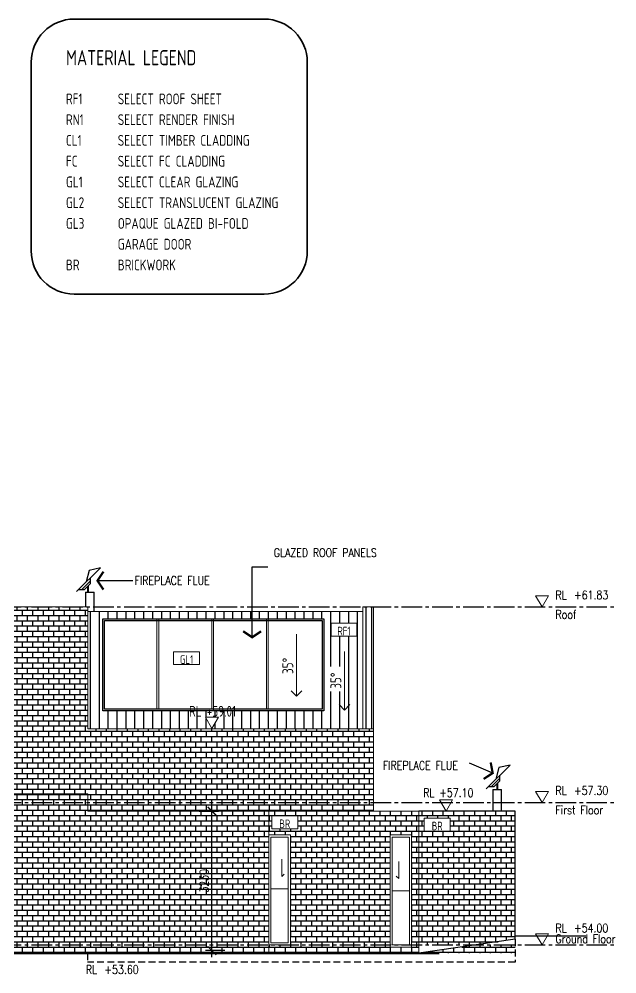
# Model space of a CAD drawing. Header units: millimetres. Extents: x -39027 to 364494, y -35256 to 94895.
# Drawn here: x 346665 to 360518, y 46561 to 68679 of the extents above; entities that cross this region are included whole.
import ezdxf

# ---------------------------------------------------------------- set-up
doc = ezdxf.new("R2010")
doc.units = ezdxf.units.MM
doc.header["$LTSCALE"] = 25
doc.header["$PDMODE"] = 3
doc.linetypes.add('CENTER2', pattern=[28.575, 19.05, -3.175, 3.175, -3.175])
doc.linetypes.add('HIDDEN', pattern=[9.525, 6.35, -3.175])
for name, color, linetype, lineweight in [('A-ANNO-IDEN', 131, 'Continuous', 5), ('A-DETL', 90, 'Continuous', 9), ('A-FLOR-LEVL', 51, 'Continuous', 5), ('A-GLAZ', 3, 'Continuous', 5), ('A-GLAZ-CURT', 3, 'Continuous', 9), ('A-ROOF', 132, 'Continuous', 5), ('A-WALL', 2, 'Continuous', 5), ('G-ANNO-DIMS', 3, 'Continuous', 5), ('G-ANNO-TEXT', 231, 'Continuous', 5)]:
    doc.layers.add(name, color=color, linetype=linetype, lineweight=lineweight)
for name, color, linetype in [('dla-txt-d-25', 3, 'Continuous'), ('Door-18', 251, 'Continuous'), ('Grid-18', 6, 'CENTER2'), ('Land-5', 1, 'Continuous'), ('SHADING', 165, 'Continuous'), ('Wall-18', 11, 'Continuous'), ('Wall-25', 130, 'Continuous'), ('Win-25', 3, 'Continuous')]:
    doc.layers.add(name, color=color, linetype=linetype)
doc.styles.add('DLA-NOTES', font='romans.shx', dxfattribs={"width": 0.8})
doc.styles.add('ISOCPEUR', font='isocpeur.ttf', dxfattribs={"width": 0.75, "height": 500})
doc.styles.add('ISOCPEUR_1', font='isocpeur.ttf', dxfattribs={"width": 0.75, "height": 700})
doc.styles.add('ISOCPEUR_2', font='isocpeur.ttf', dxfattribs={"width": 0.75, "height": 1000})
doc.dimstyles.new('DLA100', dxfattribs={"dimscale": 100, "dimtxt": 2, "dimasz": 2, "dimexe": 1.5, "dimexo": 2, "dimgap": 0.8, "dimtad": 1, "dimdec": 0, "dimdsep": 46, "dimtxsty": 'DLA-NOTES', "dimblk1": 'ARCHTICK', "dimblk2": 'ARCHTICK', "dimsah": 1, "dimcen": 2, "dimdle": 1.5, "dimclrd": 256, "dimclre": 256, "dimclrt": 7, "dimaunit": 1, "dimadec": 0, "dimazin": 0, "dimtfac": 1, "dimtdec": 0, "dimtmove": 2, "dimatfit": 3, "dimldrblk": 'ARCHTICK', "dimfxl": 1, "dimtolj": 1, "dimtzin": 0, "dimarcsym": 0})
doc.dimstyles.new('DLA100$7', dxfattribs={"dimscale": 100, "dimtxt": 2, "dimasz": 1, "dimexe": 1.5, "dimexo": 2, "dimgap": 0.8, "dimtad": 1, "dimdec": 0, "dimdsep": 46, "dimtxsty": 'DLA-NOTES', "dimblk1": 'DLA-ARO', "dimblk2": 'DLA-ARO', "dimsah": 1, "dimcen": 2, "dimdle": 1.5, "dimclrd": 256, "dimclre": 256, "dimclrt": 7, "dimaunit": 1, "dimadec": 0, "dimazin": 0, "dimtfac": 1, "dimtdec": 0, "dimtmove": 0, "dimatfit": 3, "dimldrblk": 'DLA-ARO', "dimfxl": 1, "dimtolj": 1, "dimtzin": 0, "dimarcsym": 0})

# ---------------------------------------------------------------- blocks, each defined once
blk = doc.blocks.new('Level - BG_RL_LEVEL HEAD-184847-WEST ELEVATION')
at = {"layer": 'A-FLOR-LEVL'}
for p, q in [((15403, 54258), (15556, 54000)), ((15705, 54258), (15403, 54258)), ((15556, 54000), (15705, 54258))]:
    blk.add_line(p, q, dxfattribs=at)
blk = doc.blocks.new('TAG_Material sml - BG_Material Tag-175359-WEST ELEVATION')
at = {"layer": 'A-ANNO-IDEN'}
for p, q in [((-2966, 61565), (-3566, 61565)), ((-3566, 61565), (-3566, 61265)), ((-2966, 61265), (-2966, 61565)), ((-3566, 61265), (-2966, 61265))]:
    blk.add_line(p, q, dxfattribs=at)
blk = doc.blocks.new('Spot Elevations - SYMBOL_Spot Level-192439-WEST ELEVATION')
at = {"layer": 'G-ANNO-DIMS'}
for p, q in [((-1828, 57763), (-1678, 57500)), ((-1527, 57763), (-1828, 57763)), ((-1678, 57500), (-1527, 57763))]:
    blk.add_line(p, q, dxfattribs=at)
blk = doc.blocks.new('_ARCHTICK')
at = {"color": 0, "linetype": 'ByBlock', "const_width": 0.15}
blk.add_lwpolyline([(-0.5, -0.5), (0.5, 0.5)], dxfattribs=at)
blk = doc.blocks.new('*D1249')
at = {"layer": 'Defpoints', "color": 0, "transparency": 16777216}
for p in [(350634, 50331), (351134, 50331), (351634, 47101)]:
    blk.add_point(p, dxfattribs=at)
at = {"layer": 'dla-txt-d-25', "lineweight": -2, "transparency": 16777216}
for p, q in [((351134, 46951), (351134, 50481)), ((350834, 50331), (351284, 50331)), ((351434, 47101), (350984, 47101))]:
    blk.add_line(p, q, dxfattribs=at)
at = {"layer": 'dla-txt-d-25', "lineweight": -2, "transparency": 16777216, "xscale": 200, "yscale": 200, "zscale": 200}
for p, rotation in [((351134, 50331), 90), ((351134, 47101), 270)]:
    blk.add_blockref('_ARCHTICK', p, dxfattribs=dict(at, rotation=rotation))
at = {"layer": 'dla-txt-d-25', "color": 7, "transparency": 16777216, "insert": (350954, 48716), "char_height": 200, "attachment_point": 5, "rotation": 90, "style": 'DLA-NOTES'}
blk.add_mtext('\\A1;3230', dxfattribs=at)
blk = doc.blocks.new('A$C1A3D1834')
at = {"layer": 'Wall-25'}
for p, q in [((0, 567), (554, 18)), ((0, 567), (260, 507)), ((260, 507), (332, 238)), ((235, 203), (235, 332)), ((440, 60), (235, 265)), ((235, 203), (378, 60)), ((282, 0), (282, 151)), ((295, 0), (295, 138)), ((378, 60), (507, 60))]:
    blk.add_line(p, q, dxfattribs=at)
blk = doc.blocks.new('CHIMNEY-FLUE')
at = {"layer": 'Wall-18', "xscale": -1}
blk.add_blockref('A$C1A3D1834', (295, 0), dxfattribs=at)
blk = doc.blocks.new('DLA-ARO')
blk.add_line((0, 0), (-1, 0))
at = {"const_width": 0.52}
blk.add_lwpolyline([(-1.39, -2.08), (0, 0), (-1.39, 2.08)], dxfattribs=at)

msp = doc.modelspace()

# ---------------------------------------------------------------- hatches: boundary and pattern name
at = {"layer": 'Door-18'}
h = msp.add_hatch(dxfattribs=at)
h.set_pattern_fill('ANSI31', color=256, scale=65, angle=45)
h.set_pattern_definition([(90, (-13663.82, -16957.3), (-206.375, 3e-14), [])])
h.paths.add_polyline_path([(354628.1, 54953.3), (348256.8, 54953.3), (348256.8, 52241.1), (354628.1, 52241.1)])
h.paths.add_polyline_path([(348606.8, 54788.1), (353728.1, 54788.1), (353728.1, 52651.1), (348606.8, 52651.1)], flags=16)
h.paths.add_polyline_path([(349899.6, 54788.1), (351167.4, 54788.1), (352435.3, 54788.1), (352435.3, 54748.1), (353688.1, 54748.1), (353688.1, 52691.1), (348646.8, 52691.1), (348646.8, 54748.1), (349859.6, 54748.1), (349859.6, 54788.1)], flags=0)
h.paths.add_polyline_path([(350246, 54024.2), (350846, 54024.2), (350846, 53724.2), (350246, 53724.2)], flags=0)
h.paths.add_polyline_path([(350984.6, 52506), (351286.2, 52506), (351134.3, 52242.9)], flags=16)
h.paths.add_polyline_path([(353893.5, 54385.2), (353893.5, 54685.2), (354493.5, 54685.2), (354493.5, 54385.2)], flags=16)
at = {"layer": 'SHADING'}
h = msp.add_hatch(dxfattribs=at)
h.set_pattern_fill('AR-B816', color=256, scale=0.6)
h.paths.add_polyline_path([(348256.8, 55061.1), (344156.4, 55061.1), (344156.4, 53531.1), (344156.4, 50731.1), (345028.5, 50731.1), (344878.7, 50994.2), (345180.4, 50994.2), (345028.5, 50731.1), (348256.8, 50731.1), (348256.8, 50531.1), (354878.1, 50531.1), (354878.1, 52241.1), (348256.8, 52241.1)])
h.paths.add_polyline_path([(345343.1, 54275.6), (345343.1, 54575.6), (345943.1, 54575.6), (345943.1, 54275.6)], flags=16)
h.paths.add_polyline_path([(354878.1, 50531.1), (348256.8, 50531.1), (348256.8, 50331.1), (354878.1, 50331.1)])
h.paths.add_polyline_path([(345450.9, 54200.6), (345835.9, 54200.6), (345835.9, 54680.6), (345450.9, 54680.6)], flags=24)
h.paths.add_polyline_path([(344429.7, 51008), (345809.7, 51008), (345809.7, 51308), (344429.7, 51308)], flags=24)
h = msp.add_hatch(dxfattribs=at)
h.set_pattern_fill('AR-B816', color=256, scale=0.6)
h.paths.add_polyline_path([(348256.8, 50731.1), (342056.8, 50731.1), (342056.8, 50531.1), (348256.8, 50531.1)])
h.paths.add_polyline_path([(352451, 50331.1), (348256.8, 50331.1), (348256.8, 50531.1), (342056.8, 50531.1), (342056.8, 47231.1), (352451, 47231.1)])
h.paths.add_polyline_path([(343081.6, 50099.4), (342481.6, 50099.4), (342481.6, 50399.4), (343081.6, 50399.4)], flags=16)
h.paths.add_polyline_path([(342056.8, 50531.1), (340606.4, 50531.1), (340606.4, 47231.1), (342056.8, 47231.1)])
h.paths.add_polyline_path([(341485.6, 50099.4), (340885.6, 50099.4), (340885.6, 50399.4), (341485.6, 50399.4)], flags=16)
h.paths.add_polyline_path([(342056.8, 50731.1), (340606.4, 50731.1), (340606.4, 50531.1), (342056.8, 50531.1)])
h.paths.add_polyline_path([(342056.8, 47231.1), (340606.4, 47231.1), (340606.4, 47088.3), (342056.8, 47108.5)])
h.paths.add_polyline_path([(352451, 47231.1), (342056.8, 47231.1), (342056.8, 47108.5), (342056.8, 47040.6), (342449.4, 47041.4), (342450.1, 47033.4), (352451, 47038.2)])
h.paths.add_polyline_path([(355930.4, 47231.1), (355761, 47231.1), (355761, 47181.1), (355261, 47181.1), (355261, 47231.1), (352451, 47231.1), (352451, 47038.2), (353591.6, 47038.7), (355930.4, 47038.7)])
h.paths.add_polyline_path([(355261, 49781.1), (355761, 49781.1), (355761, 47231.1), (355930.4, 47231.1), (355930.4, 50331.1), (352451, 50331.1), (352451, 49781.1), (352951, 49781.1), (352951, 47231.1), (355261, 47231.1)])
h.paths.add_polyline_path([(353121.4, 49920.7), (352521.4, 49920.7), (352521.4, 50220.7), (353121.4, 50220.7)], flags=16)
h.paths.add_polyline_path([(342559.4, 49986.5), (343004.4, 49986.5), (343004.4, 50466.5), (342559.4, 50466.5)], flags=24)
h.paths.add_polyline_path([(340963.5, 49986.5), (341408.5, 49986.5), (341408.5, 50466.5), (340963.5, 50466.5)], flags=24)
h.paths.add_polyline_path([(352599.3, 49807.8), (353044.3, 49807.8), (353044.3, 50287.8), (352599.3, 50287.8)], flags=24)
h = msp.add_hatch(dxfattribs=at)
h.set_pattern_fill('AR-B816', color=256, scale=0.6)
h.paths.add_polyline_path([(358156.8, 50331.1), (355930.4, 50331.1), (355930.4, 47231.1), (357254.4, 47231.1), (358156.8, 47362.2)])
h.paths.add_polyline_path([(356653.2, 49869.3), (356053.2, 49869.3), (356053.2, 50169.3), (356653.2, 50169.3)], flags=16)
h.paths.add_polyline_path([(358156.8, 47231.1), (357254.4, 47231.1), (355930.4, 47038.7), (358156.8, 47038.7)])
h.paths.add_polyline_path([(356131.1, 49756.4), (356576.1, 49756.4), (356576.1, 50236.4), (356131.1, 50236.4)], flags=24)
at = {"layer": 'Wall-18'}
h = msp.add_hatch(dxfattribs=at)
h.set_pattern_fill('ANSI31', color=256, scale=40, angle=45)
h.paths.add_polyline_path([(354878.1, 55061.1), (354628.1, 55061.1), (354628.1, 52241.1), (354878.1, 52241.1)])

# ---------------------------------------------------------------- linework, layer by layer
at = {"layer": 'A-DETL', "lineweight": 35}
for p, q in [((347943.8, 68678.5), (352343.8, 68678.5)), ((346943.8, 63308.6), (346943.8, 67678.5)), ((353343.8, 67678.5), (353343.8, 63308.6)), ((352343.8, 62308.6), (347943.8, 62308.6))]:
    msp.add_line(p, q, dxfattribs=at)
for centre, start, end in [((347943.8, 67678.5), 90, 180), ((352343.8, 67678.5), 0, 90), ((347943.8, 63308.6), 180, 270), ((352343.8, 63308.6), 270, 0)]:
    msp.add_arc(centre, 1000, start, end, dxfattribs=at)
at = {"layer": 'A-GLAZ', "lineweight": 5}
for p, q in [((352451, 49781.1), (352951, 49781.1)), ((352951, 49781.1), (352951, 47231.1)), ((355261, 47181.1), (355261, 49781.1)), ((355261, 49781.1), (355761, 49781.1)), ((355761, 49781.1), (355761, 47181.1)), ((352501, 47281.1), (352501, 49731.1)), ((352501, 49731.1), (352901, 49731.1)), ((352901, 49731.1), (352901, 47281.1)), ((355311, 47231.1), (355311, 49731.1)), ((355311, 49731.1), (355711, 49731.1)), ((355711, 49731.1), (355711, 47231.1)), ((352751, 49217.9), (352751, 48817.9)), ((355461, 49167.9), (355461, 48767.9)), ((352751, 48817.9), (352807.5, 48874.5)), ((355461, 48767.9), (355404.4, 48824.5)), ((352501, 48531.1), (352901, 48531.1)), ((355711, 48481.1), (355311, 48481.1)), ((352951, 47231.1), (352451, 47231.1)), ((352901, 47281.1), (352501, 47281.1)), ((355761, 47181.1), (355261, 47181.1)), ((355711, 47231.1), (355311, 47231.1))]:
    msp.add_line(p, q, dxfattribs=at)
at = {"layer": 'A-GLAZ-CURT'}
for p, q in [((349899.6, 54788.1), (348606.8, 54788.1)), ((348606.8, 54788.1), (348606.8, 52732.7)), ((349859.6, 54788.1), (349859.6, 52691.1)), ((351167.4, 54788.1), (349899.6, 54788.1)), ((349899.6, 54788.1), (349899.6, 52691.1)), ((349899.6, 52691.1), (349899.6, 54788.1)), ((351127.4, 54788.1), (351127.4, 52691.1)), ((352435.3, 54788.1), (351167.4, 54788.1)), ((351167.4, 54788.1), (351167.4, 52691.1)), ((351167.4, 52691.1), (351167.4, 54788.1)), ((352395.3, 54788.1), (352395.3, 52691.1)), ((353728.1, 54788.1), (352435.3, 54788.1)), ((352435.3, 54788.1), (352435.3, 52691.1)), ((352435.3, 52691.1), (352435.3, 54788.1)), ((353728.1, 52732.7), (353728.1, 54788.1)), ((348606.8, 52732.7), (348606.8, 52712.3))]:
    msp.add_line(p, q, dxfattribs=at)
at = {"layer": 'A-ROOF'}
for p, q in [((348256.8, 54953.4), (354628.1, 54953.4)), ((354628.1, 54953.3), (348256.8, 54953.3)), ((348606.8, 52651.1), (348606.8, 52661.2))]:
    msp.add_line(p, q, dxfattribs=at)
at = {"layer": 'A-WALL'}
for p, q in [((348256.8, 55061.1), (342656.4, 55061.1)), ((348256.8, 52241.1), (348256.8, 55061.1)), ((354628.1, 52241.1), (354628.1, 55061.1)), ((354628.1, 55061.1), (354878.1, 55061.1)), ((354878.1, 55061.1), (354878.1, 50331.1)), ((354878.1, 52241.1), (348256.8, 52241.1)), ((348256.8, 50731.1), (342056.8, 50731.1)), ((348256.8, 50331.1), (348256.8, 50731.1)), ((355930.4, 50331.1), (348256.8, 50331.1)), ((352451, 50331.1), (352451, 47038.2)), ((355930.4, 47038.7), (355930.4, 50331.1))]:
    msp.add_line(p, q, dxfattribs=at)
at = {"layer": 'G-ANNO-DIMS'}
for p, q in [((353094.3, 54431.7), (353094.3, 52993.9)), ((353094.3, 52993.9), (352969.3, 53118.9)), ((353094.3, 52993.9), (353219.3, 53118.9)), ((354207, 52673.7), (354082, 52798.7)), ((354207, 52673.7), (354332, 52798.7))]:
    msp.add_line(p, q, dxfattribs=at)
at = {"layer": 'Grid-18'}
for p, q in [((333380, 55061.1), (360518.3, 55061.1)), ((333380, 50531.1), (360518.3, 50531.1)), ((333380, 47231.1), (360518.3, 47231.1))]:
    msp.add_line(p, q, dxfattribs=at)
at = {"layer": 'Land-5', "const_width": 50}
msp.add_lwpolyline([(334127, 46867.6), (333298.9, 46834.2), (333024.1, 46828), (332933.3, 46807.1), (337897, 47031.2), (353591.6, 47038.7), (356402.9, 47038.7)], dxfattribs=at)
at = {"layer": 'Wall-18'}
for p, q in [((348206.8, 55401.1), (348206.8, 55061.1)), ((348206.8, 55401.1), (348306.8, 55401.1)), ((348306.8, 55401.1), (348406.8, 55401.1)), ((348406.8, 54953.4), (348406.8, 55401.1)), ((357646.8, 50831.1), (357646.8, 50331.1)), ((357646.8, 50831.1), (357746.8, 50831.1)), ((357746.8, 50831.1), (357846.8, 50831.1)), ((357846.8, 50331.1), (357846.8, 50831.1)), ((358156.8, 50331.1), (355930.4, 50331.1)), ((358156.8, 47362.2), (358156.8, 50331.1)), ((358156.8, 47362.2), (355930.4, 47038.7)), ((359801.8, 47431.1), (358156.8, 47431.1))]:
    msp.add_line(p, q, dxfattribs=at)
at = {"layer": 'Wall-18', "linetype": 'HIDDEN'}
for p, q in [((358156.8, 47362.2), (358156.8, 46831.1)), ((348251, 47036.2), (348251, 46831.1)), ((358156.8, 46831.1), (348251, 46831.1))]:
    msp.add_line(p, q, dxfattribs=at)
at = {"layer": 'Win-25'}
msp.add_lwpolyline([(348646.8, 54748.1), (353688.1, 54748.1), (353688.1, 52691.1), (348646.8, 52691.1)], close=True, dxfattribs=at)

# ---------------------------------------------------------------- block references
at = {"layer": 'A-ANNO-IDEN'}
for p in [(357459.6, -6879.5), (353812, -7540.6), (356087.4, -11344), (359619.3, -11395.4)]:
    msp.add_blockref('TAG_Material sml - BG_Material Tag-175359-WEST ELEVATION', p, dxfattribs=at)
at = {"layer": 'dla-txt-d-25'}
for p in [(343231.7, 1061.1), (343231.7, -3468.9), (343231.7, -6768.9)]:
    msp.add_blockref('Level - BG_RL_LEVEL HEAD-184847-WEST ELEVATION', p, dxfattribs=at)
at = {"layer": 'G-ANNO-DIMS'}
for p in [(352812.8, -5257.1), (358237.3, -7168.9)]:
    msp.add_blockref('Spot Elevations - SYMBOL_Spot Level-192439-WEST ELEVATION', p, dxfattribs=at)
at = {"layer": 'Wall-18'}
for p in [(348256.8, 55401.1), (357746.8, 50831.1)]:
    msp.add_blockref('CHIMNEY-FLUE', p, dxfattribs=at)

# ---------------------------------------------------------------- texts
at = {"layer": 'A-ANNO-IDEN', "char_height": 200, "attachment_point": 2, "line_spacing_factor": 1.153846, "style": 'ISOCPEUR_1'}
for s, insert, width in [('RF1', (354193.9, 54602.3), 357.6), ('GL1', (350546.3, 53941.3), 357.6), ('BR', (352821.8, 50137.8), 410.4), ('BR', (356353.6, 50086.4), 410.4)]:
    msp.add_mtext(s, dxfattribs=dict(at, insert=insert, width=width))
at = {"layer": 'dla-txt-d-25', "char_height": 200, "width": 3892.021, "attachment_point": 1, "line_spacing_factor": 1.153846, "style": 'DLA-NOTES'}
for s, insert in [('FIREPLACE FLUE', (349340.6, 55773.6)), ('RL', (359094.4, 55436.4)), ('+61.83', (359523.2, 55437.5)), ('Roof', (359094.4, 54987.6)), ('FIREPLACE FLUE', (355093.5, 51489.2)), ('RL', (359094.4, 50906.4)), ('+57.30', (359523.2, 50907.5)), ('RL +57.10', (356028.8, 50858)), ('First Floor', (359094.4, 50457.6)), ('RL', (359094.4, 47721.8)), ('+54.00', (359523.2, 47722.8)), ('Ground Floor', (359094.4, 47473.4)), ('RL', (348212.5, 46760.5)), ('+53.60', (348641.3, 46761.6))]:
    msp.add_mtext(s, dxfattribs=dict(at, insert=insert))
at = {"layer": 'G-ANNO-DIMS', "style": 'ISOCPEUR_2', "width": 0.75}
msp.add_text('35°', height=250, rotation=90, dxfattribs=at).set_placement((353017.3, 53507.8))
at = {"layer": 'G-ANNO-DIMS', "insert": (350604.3, 52769.8), "char_height": 250, "width": 1272, "attachment_point": 1, "line_spacing_factor": 1.153846, "style": 'ISOCPEUR_2'}
msp.add_mtext('RL +59.01', dxfattribs=at)
at = {"layer": 'G-ANNO-TEXT', "color": 7, "lineweight": 18, "insert": (347750.8, 67959.7), "char_height": 350, "width": 3540.426, "attachment_point": 1, "line_spacing_factor": 1.153846, "style": 'ISOCPEUR'}
msp.add_mtext('\\fISOCPEUR|b1|i0|c0|p34|;\\W.75;MATERIAL LEGEND', dxfattribs=at)
at = {"layer": 'G-ANNO-TEXT', "color": 7, "lineweight": 15, "char_height": 250, "attachment_point": 1, "line_spacing_factor": 1.153846, "style": 'ISOCPEUR_2'}
for s, insert, width in [('RF1\\PRN1\\PCL1\\PFC\\PGL1\\PGL2\\PGL3\\P\\PBR', (347750.8, 66955), 513), ('SELECT ROOF SHEET\\PSELECT RENDER FINISH\\PSELECT TIMBER CLADDING\\PSELECT FC CLADDING\\PSELECT CLEAR GLAZING\\PSELECT TRANSLUCENT GLAZING\\POPAQUE GLAZED BI-FOLD \\PGARAGE DOOR\\PBRICKWORK', (348951.8, 66955), 4326)]:
    msp.add_mtext(s, dxfattribs=dict(at, insert=insert, width=width))
at = {"layer": 'Win-25', "insert": (352567.4, 56418.6), "char_height": 200, "attachment_point": 1, "style": 'DLA-NOTES'}
msp.add_mtext_dynamic_manual_height_columns('GLAZED ROOF PANELS', width=2326.376, gutter_width=1000, heights=[0], dxfattribs=at)

# ---------------------------------------------------------------- dimensions: what is measured, and where the dimension line sits
at = {"layer": 'dla-txt-d-25'}
dim = msp.add_linear_dim(base=(351134.3, 50331.1), p1=(351634.3, 47101.1), p2=(350634.3, 50331.1), angle=90, dimstyle='DLA100', dxfattribs=at)
dim.commit()
dim.dimension.update_dxf_attribs({"geometry": '*D1249', "text_midpoint": (350954.3, 48716.1)})

# ---------------------------------------------------------------- leaders
for points in [[(348480.3, 55671), (349301.4, 55671)], [(357639.8, 51212.8), (357101.6, 51440.7)]]:
    msp.add_leader(points, dimstyle='DLA100$7', override={"dimgap": 0.8, "dimtad": 0}, dxfattribs=at)
at = {"layer": 'Win-25'}
msp.add_leader([(352065.6, 54358.2), (352065.6, 55990.1), (352430.6, 55990.1)], dimstyle='DLA100$7', override={"dimgap": 0.8, "dimtad": 0}, dxfattribs=at)

# ---------------------------------------------------------------- next in the draw order: texts
at = {"layer": 'G-ANNO-DIMS', "insert": (353880, 53166.1), "char_height": 250, "width": 447, "attachment_point": 1, "rotation": 90, "line_spacing_factor": 1.153846, "style": 'ISOCPEUR_2', "bg_fill": 3, "box_fill_scale": 1.25, "bg_fill_color": 0, "bg_fill_transparency": 0}
msp.add_mtext('35°', dxfattribs=at)

# ---------------------------------------------------------------- next in the draw order: linework, layer by layer
at = {"layer": 'G-ANNO-DIMS'}
msp.add_line((354207, 54030.9), (354207, 52673.7), dxfattribs=at)
at = {"layer": 'Win-25'}
msp.add_lwpolyline([(348606.8, 54788.1), (353728.1, 54788.1), (353728.1, 52651.1), (348606.8, 52651.1)], close=True, dxfattribs=at)

doc.saveas('drawing.dxf')
